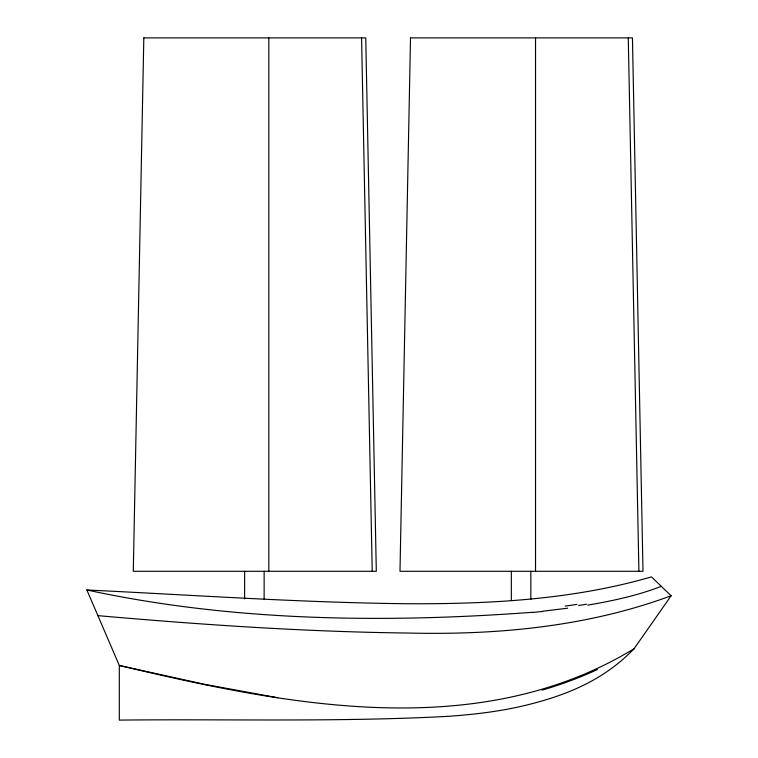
<?xml version="1.0" encoding="UTF-8"?>
<svg xmlns="http://www.w3.org/2000/svg" width="758" height="758" viewBox="0 0 758 758"><rect width="100%" height="100%" fill="white"/><g stroke="black" fill="none" stroke-linecap="round" stroke-linejoin="round"><path stroke-width="1.14" d="M244.635 598.934L244.635 571.286M511.337 600.27L511.337 571.286M634.105 648.687L671.133 595.76L651.463 576.885C572.423 599.815 489.45 604.098 407.596 603.738C300.566 602.638 193.745 595.058 86.867 589.98L119.309 665.477L119.309 720.1C228.092 718.954 337.035 722.128 445.732 716.471C470.358 714.86 494.974 712.141 519.107 706.807C551.274 699.587 583.347 688.747 610.313 669.295A174.141 174.141 0 0 0 634.105 648.696C477.796 743.825 286.334 705.177 119.309 665.477L204.698 684.332L277.684 697.73M661.298 586.322C637.639 595.57 612.635 600.857 587.668 605.14M671.133 595.76C587.137 626.857 496.85 635.166 407.861 633.034C304.346 631.793 200.993 624.658 97.896 615.648M567.676 608.181L542.131 611.308M532.694 612.284C384.306 623.209 232.867 621.522 86.867 589.98M638.909 571.286L628.268 37.9M372.216 571.286L361.575 37.9M535.527 37.9L535.527 571.286M530.837 571.286L530.837 599.531M268.825 37.9L268.825 571.286M264.135 571.286L264.135 599.123M597.456 669.513A338.153 231.92 2.1 0 1 542.169 690.102M542.302 611.469A370.056 119.205 0.2 0 1 532.846 612.445M577.094 604.391A343.099 120.759 1 0 1 565.184 606.087M586.474 604.221A343.554 129.713 1.8 0 1 578.6 605.471M143.821 37.9L133.294 571.286L376.309 571.286L365.754 37.9L143.812 37.9M410.514 37.9L399.987 571.286L643.002 571.286L632.447 37.9L410.504 37.9"/></g></svg>
